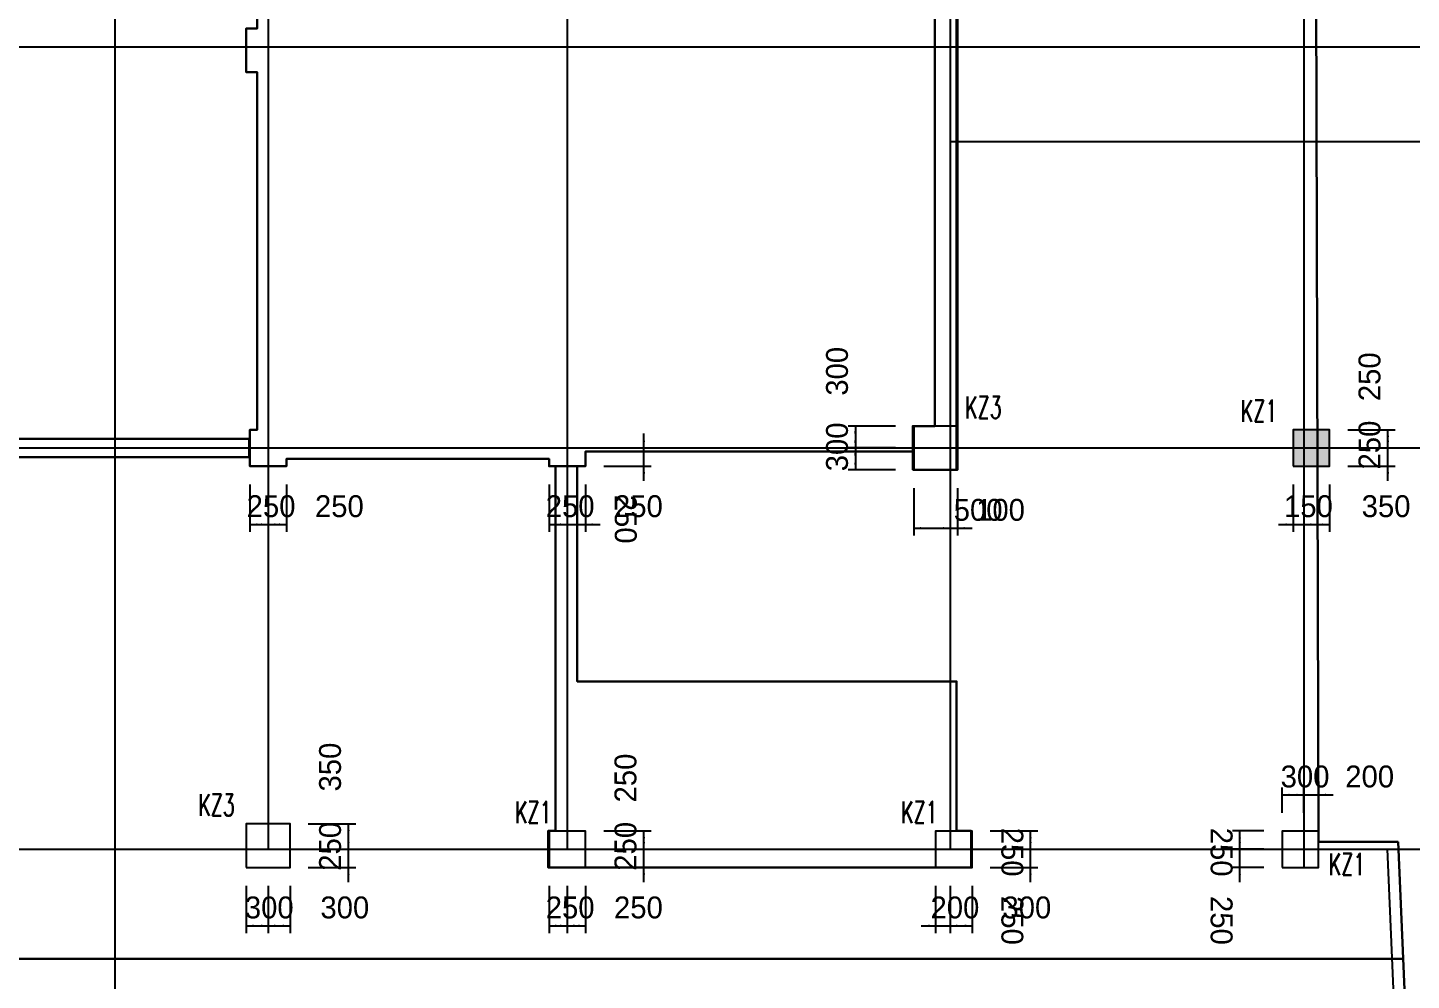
# Model space of a CAD drawing. Extents: x 387171 to 699106, y 11966 to 245688.
# Drawn here: x 639461 to 658430, y 194291 to 207349 of the extents above; entities that cross this region are included whole.
import ezdxf

# ---------------------------------------------------------------- set-up
doc = ezdxf.new("R2010")
doc.units = 0
doc.header["$LTSCALE"] = 100
doc.header["$MEASUREMENT"] = 0
for name, color, linetype in [('COLU', 7, 'Continuous'), ('DIM', 3, 'Continuous'), ('DOTE', 253, 'Continuous'), ('HATCH', 254, 'Continuous'), ('h后浇带', 51, 'Continuous'), ('NUM', 7, 'Continuous')]:
    doc.layers.add(name, color=color, linetype=linetype)
doc.styles.add('hztxt', font='hztxt')
doc.styles.get("Standard").update_dxf_attribs({"font": 'standard'})
doc.dimstyles.get("Standard").update_dxf_attribs({"dimtxt": 300, "dimasz": 100, "dimexe": 100, "dimexo": 250, "dimgap": 100, "dimtad": 0, "dimtoh": 1, "dimdec": 0, "dimdsep": 46, "dimcen": 0.09, "dimclrt": 7, "dimadec": 0, "dimazin": 0, "dimtfac": 1, "dimtdec": 4, "dimtofl": 0, "dimtmove": 0, "dimatfit": 3, "dimfxl": 1, "dimtolj": 1, "dimtzin": 0, "dimarcsym": 0})

# ---------------------------------------------------------------- blocks, each defined once
blk = doc.blocks.new('*D1918')
at = {"layer": 'DIM', "color": 0, "linetype": 'ByBlock', "lineweight": -2}
for p, q in [((642458, 195588), (642458, 194938)), ((642758, 195588), (642758, 194938)), ((642458, 195038), (642758, 195038))]:
    blk.add_line(p, q, dxfattribs=at)
for points in [[(642458, 195038), (642558, 195055), (642558, 195021)], [(642758, 195038), (642658, 195021), (642658, 195055)]]:
    blk.add_solid(points, dxfattribs=at)
at = {"layer": 'DIM', "color": 7, "linetype": 'Continuous', "lineweight": -2, "insert": (642773, 195288), "char_height": 300, "width": 566.67, "attachment_point": 5, "style": 'hztxt'}
blk.add_mtext('300', dxfattribs=at)
blk = doc.blocks.new('*D1467')
at = {"layer": 'DIM', "color": 0, "linetype": 'ByBlock', "lineweight": -2}
for p, q in [((642758, 195588), (642758, 194938)), ((643058, 195588), (643058, 194938)), ((642758, 195038), (643058, 195038))]:
    blk.add_line(p, q, dxfattribs=at)
for points in [[(642758, 195038), (642858, 195055), (642858, 195021)], [(643058, 195038), (642958, 195021), (642958, 195055)]]:
    blk.add_solid(points, dxfattribs=at)
at = {"layer": 'DIM', "color": 7, "linetype": 'Continuous', "lineweight": -2, "insert": (643809, 195288), "char_height": 300, "width": 566.67, "attachment_point": 5, "style": 'hztxt'}
blk.add_mtext('300', dxfattribs=at)
blk = doc.blocks.new('*D1044')
at = {"layer": 'DIM', "color": 0, "linetype": 'ByBlock', "lineweight": -2}
for p, q in [((643858, 195638), (643858, 196288)), ((643308, 196088), (643958, 196088)), ((643308, 195838), (643958, 195838))]:
    blk.add_line(p, q, dxfattribs=at)
for points in [[(643858, 196088), (643841, 196188), (643875, 196188)], [(643858, 195838), (643875, 195738), (643841, 195738)]]:
    blk.add_solid(points, dxfattribs=at)
at = {"layer": 'DIM', "color": 7, "linetype": 'Continuous', "lineweight": -2, "insert": (643608, 196128), "char_height": 300, "width": 566.67, "attachment_point": 5, "rotation": 90, "style": 'hztxt'}
blk.add_mtext('250', dxfattribs=at)
blk = doc.blocks.new('*D515')
at = {"layer": 'DIM', "color": 0, "linetype": 'ByBlock', "lineweight": -2}
for p, q in [((643308, 196438), (643958, 196438)), ((643858, 196088), (643858, 196438)), ((643308, 196088), (643958, 196088))]:
    blk.add_line(p, q, dxfattribs=at)
for points in [[(643858, 196438), (643875, 196338), (643841, 196338)], [(643858, 196088), (643841, 196188), (643875, 196188)]]:
    blk.add_solid(points, dxfattribs=at)
at = {"layer": 'DIM', "color": 7, "linetype": 'Continuous', "lineweight": -2, "insert": (643608, 197214), "char_height": 300, "width": 566.67, "attachment_point": 5, "rotation": 90, "style": 'hztxt'}
blk.add_mtext('350', dxfattribs=at)
blk = doc.blocks.new('*D2829')
at = {"layer": 'DIM', "color": 0, "linetype": 'ByBlock', "lineweight": -2}
for p, q in [((656658, 196588), (656658, 196933)), ((656958, 196588), (656958, 196933)), ((656658, 196833), (656958, 196833))]:
    blk.add_line(p, q, dxfattribs=at)
for points in [[(656658, 196833), (656758, 196849), (656758, 196816)], [(656958, 196833), (656858, 196816), (656858, 196849)]]:
    blk.add_solid(points, dxfattribs=at)
at = {"layer": 'DIM', "color": 7, "linetype": 'Continuous', "lineweight": -2, "insert": (656973, 197083), "char_height": 300, "width": 566.67, "attachment_point": 5, "style": 'hztxt'}
blk.add_mtext('300', dxfattribs=at)
blk = doc.blocks.new('*D2441')
at = {"layer": 'DIM', "color": 0, "linetype": 'ByBlock', "lineweight": -2}
for p, q in [((656958, 196588), (656958, 196933)), ((657158, 196588), (657158, 196933)), ((656758, 196833), (657358, 196833))]:
    blk.add_line(p, q, dxfattribs=at)
for points in [[(656958, 196833), (656858, 196816), (656858, 196849)], [(657158, 196833), (657258, 196849), (657258, 196816)]]:
    blk.add_solid(points, dxfattribs=at)
at = {"layer": 'DIM', "color": 7, "linetype": 'Continuous', "lineweight": -2, "insert": (657859, 197083), "char_height": 300, "width": 566.67, "attachment_point": 5, "style": 'hztxt'}
blk.add_mtext('200', dxfattribs=at)
blk = doc.blocks.new('*D2362')
at = {"layer": 'DIM', "color": 0, "linetype": 'ByBlock', "lineweight": -2}
for p, q in [((656077, 195638), (656077, 196288)), ((656408, 196088), (655977, 196088)), ((656408, 195838), (655977, 195838))]:
    blk.add_line(p, q, dxfattribs=at)
for points in [[(656077, 196088), (656061, 196188), (656094, 196188)], [(656077, 195838), (656094, 195738), (656061, 195738)]]:
    blk.add_solid(points, dxfattribs=at)
at = {"layer": 'DIM', "color": 7, "linetype": 'Continuous', "lineweight": -2, "insert": (655827, 195112), "char_height": 300, "width": 566.67, "attachment_point": 5, "rotation": 270, "style": 'hztxt'}
blk.add_mtext('250', dxfattribs=at)
blk = doc.blocks.new('*D1924')
at = {"layer": 'DIM', "color": 0, "linetype": 'ByBlock', "lineweight": -2}
for p, q in [((656408, 196338), (655977, 196338)), ((656077, 196088), (656077, 196338)), ((656408, 196088), (655977, 196088))]:
    blk.add_line(p, q, dxfattribs=at)
for points in [[(656077, 196338), (656094, 196238), (656061, 196238)], [(656077, 196088), (656061, 196188), (656094, 196188)]]:
    blk.add_solid(points, dxfattribs=at)
at = {"layer": 'DIM', "color": 7, "linetype": 'Continuous', "lineweight": -2, "insert": (655827, 196048), "char_height": 300, "width": 566.67, "attachment_point": 5, "rotation": 270, "style": 'hztxt'}
blk.add_mtext('250', dxfattribs=at)
blk = doc.blocks.new('*D1478')
at = {"layer": 'DIM', "color": 0, "linetype": 'ByBlock', "lineweight": -2}
for p, q in [((651908, 195588), (651908, 194938)), ((652108, 195588), (652108, 194938)), ((651708, 195038), (652308, 195038))]:
    blk.add_line(p, q, dxfattribs=at)
for points in [[(651908, 195038), (651808, 195021), (651808, 195055)], [(652108, 195038), (652208, 195055), (652208, 195021)]]:
    blk.add_solid(points, dxfattribs=at)
at = {"layer": 'DIM', "color": 7, "linetype": 'Continuous', "lineweight": -2, "insert": (652173, 195288), "char_height": 300, "width": 566.67, "attachment_point": 5, "style": 'hztxt'}
blk.add_mtext('200', dxfattribs=at)
blk = doc.blocks.new('*D1449')
at = {"layer": 'DIM', "color": 0, "linetype": 'ByBlock', "lineweight": -2}
for p, q in [((652108, 195588), (652108, 194938)), ((652408, 195588), (652408, 194938)), ((652108, 195038), (652408, 195038))]:
    blk.add_line(p, q, dxfattribs=at)
for points in [[(652108, 195038), (652208, 195055), (652208, 195021)], [(652408, 195038), (652308, 195021), (652308, 195055)]]:
    blk.add_solid(points, dxfattribs=at)
at = {"layer": 'DIM', "color": 7, "linetype": 'Continuous', "lineweight": -2, "insert": (653159, 195288), "char_height": 300, "width": 566.67, "attachment_point": 5, "style": 'hztxt'}
blk.add_mtext('300', dxfattribs=at)
blk = doc.blocks.new('*D969')
at = {"layer": 'DIM', "color": 0, "linetype": 'ByBlock', "lineweight": -2}
for p, q in [((653208, 195638), (653208, 196288)), ((652658, 196088), (653308, 196088)), ((652658, 195838), (653308, 195838))]:
    blk.add_line(p, q, dxfattribs=at)
for points in [[(653208, 196088), (653191, 196188), (653225, 196188)], [(653208, 195838), (653225, 195738), (653191, 195738)]]:
    blk.add_solid(points, dxfattribs=at)
at = {"layer": 'DIM', "color": 7, "linetype": 'Continuous', "lineweight": -2, "insert": (652958, 195112), "char_height": 300, "width": 566.67, "attachment_point": 5, "rotation": 270, "style": 'hztxt'}
blk.add_mtext('250', dxfattribs=at)
blk = doc.blocks.new('*D564')
at = {"layer": 'DIM', "color": 0, "linetype": 'ByBlock', "lineweight": -2}
for p, q in [((652658, 196338), (653308, 196338)), ((653208, 196088), (653208, 196338)), ((652658, 196088), (653308, 196088))]:
    blk.add_line(p, q, dxfattribs=at)
for points in [[(653208, 196338), (653225, 196238), (653191, 196238)], [(653208, 196088), (653191, 196188), (653225, 196188)]]:
    blk.add_solid(points, dxfattribs=at)
at = {"layer": 'DIM', "color": 7, "linetype": 'Continuous', "lineweight": -2, "insert": (652958, 196048), "char_height": 300, "width": 566.67, "attachment_point": 5, "rotation": 270, "style": 'hztxt'}
blk.add_mtext('250', dxfattribs=at)
blk = doc.blocks.new('*D487')
at = {"layer": 'DIM', "color": 0, "linetype": 'ByBlock', "lineweight": -2}
for p, q in [((646608, 195588), (646608, 194938)), ((646858, 195588), (646858, 194938)), ((646608, 195038), (646858, 195038))]:
    blk.add_line(p, q, dxfattribs=at)
for points in [[(646608, 195038), (646708, 195055), (646708, 195021)], [(646858, 195038), (646758, 195021), (646758, 195055)]]:
    blk.add_solid(points, dxfattribs=at)
at = {"layer": 'DIM', "color": 7, "linetype": 'Continuous', "lineweight": -2, "insert": (646898, 195288), "char_height": 300, "width": 566.67, "attachment_point": 5, "style": 'hztxt'}
blk.add_mtext('250', dxfattribs=at)
blk = doc.blocks.new('*D77')
at = {"layer": 'DIM', "color": 0, "linetype": 'ByBlock', "lineweight": -2}
for p, q in [((646858, 195588), (646858, 194938)), ((647108, 195588), (647108, 194938)), ((646858, 195038), (647108, 195038))]:
    blk.add_line(p, q, dxfattribs=at)
for points in [[(646858, 195038), (646958, 195055), (646958, 195021)], [(647108, 195038), (647008, 195021), (647008, 195055)]]:
    blk.add_solid(points, dxfattribs=at)
at = {"layer": 'DIM', "color": 7, "linetype": 'Continuous', "lineweight": -2, "insert": (647834, 195288), "char_height": 300, "width": 566.67, "attachment_point": 5, "style": 'hztxt'}
blk.add_mtext('250', dxfattribs=at)
blk = doc.blocks.new('*D2630')
at = {"layer": 'DIM', "color": 0, "linetype": 'ByBlock', "lineweight": -2}
for p, q in [((647908, 195638), (647908, 196288)), ((647358, 196088), (648008, 196088)), ((647358, 195838), (648008, 195838))]:
    blk.add_line(p, q, dxfattribs=at)
for points in [[(647908, 196088), (647891, 196188), (647925, 196188)], [(647908, 195838), (647925, 195738), (647891, 195738)]]:
    blk.add_solid(points, dxfattribs=at)
at = {"layer": 'DIM', "color": 7, "linetype": 'Continuous', "lineweight": -2, "insert": (647658, 196128), "char_height": 300, "width": 566.67, "attachment_point": 5, "rotation": 90, "style": 'hztxt'}
blk.add_mtext('250', dxfattribs=at)
blk = doc.blocks.new('*D2228')
at = {"layer": 'DIM', "color": 0, "linetype": 'ByBlock', "lineweight": -2}
for p, q in [((647358, 196338), (648008, 196338)), ((647908, 196088), (647908, 196338)), ((647358, 196088), (648008, 196088))]:
    blk.add_line(p, q, dxfattribs=at)
for points in [[(647908, 196338), (647925, 196238), (647891, 196238)], [(647908, 196088), (647891, 196188), (647925, 196188)]]:
    blk.add_solid(points, dxfattribs=at)
at = {"layer": 'DIM', "color": 7, "linetype": 'Continuous', "lineweight": -2, "insert": (647658, 197064), "char_height": 300, "width": 566.67, "attachment_point": 5, "rotation": 90, "style": 'hztxt'}
blk.add_mtext('250', dxfattribs=at)
blk = doc.blocks.new('*D2137')
at = {"layer": 'DIM', "color": 0, "linetype": 'ByBlock', "lineweight": -2}
for p, q in [((646608, 201088), (646608, 200438)), ((646858, 201088), (646858, 200438)), ((646608, 200538), (646858, 200538))]:
    blk.add_line(p, q, dxfattribs=at)
for points in [[(646608, 200538), (646708, 200555), (646708, 200521)], [(646858, 200538), (646758, 200521), (646758, 200555)]]:
    blk.add_solid(points, dxfattribs=at)
at = {"layer": 'DIM', "color": 7, "linetype": 'Continuous', "lineweight": -2, "insert": (646898, 200788), "char_height": 300, "width": 566.67, "attachment_point": 5, "style": 'hztxt'}
blk.add_mtext('250', dxfattribs=at)
blk = doc.blocks.new('*D1721')
at = {"layer": 'DIM', "color": 0, "linetype": 'ByBlock', "lineweight": -2}
for p, q in [((646858, 201088), (646858, 200438)), ((647108, 201088), (647108, 200438)), ((646658, 200538), (647308, 200538))]:
    blk.add_line(p, q, dxfattribs=at)
for points in [[(646858, 200538), (646758, 200521), (646758, 200555)], [(647108, 200538), (647208, 200555), (647208, 200521)]]:
    blk.add_solid(points, dxfattribs=at)
at = {"layer": 'DIM', "color": 7, "linetype": 'Continuous', "lineweight": -2, "insert": (647834, 200788), "char_height": 300, "width": 566.67, "attachment_point": 5, "style": 'hztxt'}
blk.add_mtext('250', dxfattribs=at)
blk = doc.blocks.new('*D1257')
at = {"layer": 'DIM', "color": 0, "linetype": 'ByBlock', "lineweight": -2}
for p, q in [((647908, 201138), (647908, 201788)), ((647358, 201588), (648008, 201588)), ((647358, 201338), (648008, 201338))]:
    blk.add_line(p, q, dxfattribs=at)
for points in [[(647908, 201588), (647891, 201688), (647925, 201688)], [(647908, 201338), (647925, 201238), (647891, 201238)]]:
    blk.add_solid(points, dxfattribs=at)
at = {"layer": 'DIM', "color": 7, "linetype": 'Continuous', "lineweight": -2, "insert": (647658, 200612), "char_height": 300, "width": 566.67, "attachment_point": 5, "rotation": 270, "style": 'hztxt'}
blk.add_mtext('250', dxfattribs=at)
blk = doc.blocks.new('*D747')
at = {"layer": 'DIM', "color": 0, "linetype": 'ByBlock', "lineweight": -2}
for p, q in [((651358, 201888), (650708, 201888)), ((650808, 201888), (650808, 201588)), ((651358, 201588), (650708, 201588))]:
    blk.add_line(p, q, dxfattribs=at)
for points in [[(650808, 201888), (650825, 201788), (650791, 201788)], [(650808, 201588), (650791, 201688), (650825, 201688)]]:
    blk.add_solid(points, dxfattribs=at)
at = {"layer": 'DIM', "color": 7, "linetype": 'Continuous', "lineweight": -2, "insert": (650558, 202639), "char_height": 300, "width": 566.67, "attachment_point": 5, "rotation": 90, "style": 'hztxt'}
blk.add_mtext('300', dxfattribs=at)
blk = doc.blocks.new('*D246')
at = {"layer": 'DIM', "color": 0, "linetype": 'ByBlock', "lineweight": -2}
for p, q in [((651358, 201588), (650708, 201588)), ((650808, 201588), (650808, 201288)), ((651358, 201288), (650708, 201288))]:
    blk.add_line(p, q, dxfattribs=at)
for points in [[(650808, 201588), (650825, 201488), (650791, 201488)], [(650808, 201288), (650791, 201388), (650825, 201388)]]:
    blk.add_solid(points, dxfattribs=at)
at = {"layer": 'DIM', "color": 7, "linetype": 'Continuous', "lineweight": -2, "insert": (650558, 201603), "char_height": 300, "width": 566.67, "attachment_point": 5, "rotation": 90, "style": 'hztxt'}
blk.add_mtext('300', dxfattribs=at)
blk = doc.blocks.new('*D2838')
at = {"layer": 'DIM', "color": 0, "linetype": 'ByBlock', "lineweight": -2}
for p, q in [((651608, 201038), (651608, 200388)), ((652108, 201038), (652108, 200388)), ((651608, 200488), (652108, 200488))]:
    blk.add_line(p, q, dxfattribs=at)
for points in [[(651608, 200488), (651708, 200505), (651708, 200471)], [(652108, 200488), (652008, 200471), (652008, 200505)]]:
    blk.add_solid(points, dxfattribs=at)
at = {"layer": 'DIM', "color": 7, "linetype": 'Continuous', "lineweight": -2, "insert": (652491, 200738), "char_height": 300, "width": 566.67, "attachment_point": 5, "style": 'hztxt'}
blk.add_mtext('500', dxfattribs=at)
blk = doc.blocks.new('*D2407')
at = {"layer": 'DIM', "color": 0, "linetype": 'ByBlock', "lineweight": -2}
for p, q in [((652108, 201038), (652108, 200388)), ((652208, 201038), (652208, 200388)), ((651908, 200488), (652408, 200488))]:
    blk.add_line(p, q, dxfattribs=at)
for points in [[(652108, 200488), (652008, 200471), (652008, 200505)], [(652208, 200488), (652308, 200505), (652308, 200471)]]:
    blk.add_solid(points, dxfattribs=at)
at = {"layer": 'DIM', "color": 7, "linetype": 'Continuous', "lineweight": -2, "insert": (652798, 200738), "char_height": 300, "width": 476.67, "attachment_point": 5, "style": 'hztxt'}
blk.add_mtext('100', dxfattribs=at)
blk = doc.blocks.new('*D2367')
at = {"layer": 'DIM', "color": 0, "linetype": 'ByBlock', "lineweight": -2}
for p, q in [((656808, 201088), (656808, 200438)), ((656958, 201088), (656958, 200438)), ((656608, 200538), (657158, 200538))]:
    blk.add_line(p, q, dxfattribs=at)
for points in [[(656808, 200538), (656708, 200521), (656708, 200555)], [(656958, 200538), (657058, 200555), (657058, 200521)]]:
    blk.add_solid(points, dxfattribs=at)
at = {"layer": 'DIM', "color": 7, "linetype": 'Continuous', "lineweight": -2, "insert": (657019, 200788), "char_height": 300, "width": 476.67, "attachment_point": 5, "style": 'hztxt'}
blk.add_mtext('150', dxfattribs=at)
blk = doc.blocks.new('*D1888')
at = {"layer": 'DIM', "color": 0, "linetype": 'ByBlock', "lineweight": -2}
for p, q in [((656958, 201088), (656958, 200438)), ((657308, 201088), (657308, 200438)), ((656958, 200538), (657308, 200538))]:
    blk.add_line(p, q, dxfattribs=at)
for points in [[(656958, 200538), (657058, 200555), (657058, 200521)], [(657308, 200538), (657208, 200521), (657208, 200555)]]:
    blk.add_solid(points, dxfattribs=at)
at = {"layer": 'DIM', "color": 7, "linetype": 'Continuous', "lineweight": -2, "insert": (658084, 200788), "char_height": 300, "width": 566.67, "attachment_point": 5, "style": 'hztxt'}
blk.add_mtext('350', dxfattribs=at)
blk = doc.blocks.new('*D1485')
at = {"layer": 'DIM', "color": 0, "linetype": 'ByBlock', "lineweight": -2}
for p, q in [((658108, 201138), (658108, 201788)), ((657558, 201588), (658208, 201588)), ((657558, 201338), (658208, 201338))]:
    blk.add_line(p, q, dxfattribs=at)
for points in [[(658108, 201588), (658091, 201688), (658125, 201688)], [(658108, 201338), (658125, 201238), (658091, 201238)]]:
    blk.add_solid(points, dxfattribs=at)
at = {"layer": 'DIM', "color": 7, "linetype": 'Continuous', "lineweight": -2, "insert": (657858, 201628), "char_height": 300, "width": 566.67, "attachment_point": 5, "rotation": 90, "style": 'hztxt'}
blk.add_mtext('250', dxfattribs=at)
blk = doc.blocks.new('*D1408')
at = {"layer": 'DIM', "color": 0, "linetype": 'ByBlock', "lineweight": -2}
for p, q in [((657558, 201838), (658208, 201838)), ((658108, 201588), (658108, 201838)), ((657558, 201588), (658208, 201588))]:
    blk.add_line(p, q, dxfattribs=at)
for points in [[(658108, 201838), (658125, 201738), (658091, 201738)], [(658108, 201588), (658091, 201688), (658125, 201688)]]:
    blk.add_solid(points, dxfattribs=at)
at = {"layer": 'DIM', "color": 7, "linetype": 'Continuous', "lineweight": -2, "insert": (657858, 202564), "char_height": 300, "width": 566.67, "attachment_point": 5, "rotation": 90, "style": 'hztxt'}
blk.add_mtext('250', dxfattribs=at)
blk = doc.blocks.new('*D2762')
at = {"layer": 'DIM', "color": 0, "linetype": 'ByBlock', "lineweight": -2}
for p, q in [((642508, 201088), (642508, 200438)), ((642758, 201088), (642758, 200438)), ((642508, 200538), (642758, 200538))]:
    blk.add_line(p, q, dxfattribs=at)
for points in [[(642508, 200538), (642608, 200555), (642608, 200521)], [(642758, 200538), (642658, 200521), (642658, 200555)]]:
    blk.add_solid(points, dxfattribs=at)
at = {"layer": 'DIM', "color": 7, "linetype": 'Continuous', "lineweight": -2, "insert": (642798, 200788), "char_height": 300, "width": 566.67, "attachment_point": 5, "style": 'hztxt'}
blk.add_mtext('250', dxfattribs=at)
blk = doc.blocks.new('*D2379')
at = {"layer": 'DIM', "color": 0, "linetype": 'ByBlock', "lineweight": -2}
for p, q in [((642758, 201088), (642758, 200438)), ((643008, 201088), (643008, 200438)), ((642758, 200538), (643008, 200538))]:
    blk.add_line(p, q, dxfattribs=at)
for points in [[(642758, 200538), (642858, 200555), (642858, 200521)], [(643008, 200538), (642908, 200521), (642908, 200555)]]:
    blk.add_solid(points, dxfattribs=at)
at = {"layer": 'DIM', "color": 7, "linetype": 'Continuous', "lineweight": -2, "insert": (643734, 200788), "char_height": 300, "width": 566.67, "attachment_point": 5, "style": 'hztxt'}
blk.add_mtext('250', dxfattribs=at)
blk = doc.blocks.new('后浇带现场')
at = {"color": 6, "lineweight": 30}
blk.add_lwpolyline([(775670, 730852), (815757, 730852), (815757, 721630), (841315, 721630)], dxfattribs=at)
at = {"layer": 'h后浇带', "color": 1}
blk.add_line((815757, 721630), (841315, 721630), dxfattribs=at)

msp = doc.modelspace()

# ---------------------------------------------------------------- hatches: boundary and pattern name
at = {"layer": 'HATCH'}
msp.add_hatch(color=256, dxfattribs=at).paths.add_polyline_path([(656808.1, 201337.9), (657308.1, 201337.9), (657308.1, 201837.9), (656808.1, 201837.9)], flags=0)

# ---------------------------------------------------------------- linework, layer by layer
at = {"color": 6, "lineweight": 30}
for points in [[(476181.3, 232428.8), (494258.1, 233154.4), (494258.1, 231537.9), (540808.1, 231537.9), (540808.1, 232387.9), (590208.1, 232387.9), (590208.1, 232187.9), (593108.1, 232187.9), (593108.1, 230737.9), (608058.1, 230737.9), (608058.1, 231687.9), (648158.1, 231687.9), (648158.1, 230737.9), (657058.1, 230737.9), (657158.1, 196187.9), (658248.2, 196187.9), (663075.9, 83077.9), (659946, 47787.8), (654318.1, 48286.9), (653832.2, 42808.4), (496133.5, 56794.9), (482757.4, 68610.1), (476181.3, 232428.8)], [(651895.3, 211038.9), (651595.3, 211038.9), (651595.3, 210438.9), (651895.3, 210438.9), (651895.3, 201888.9), (651595.3, 201888.9), (651596.1, 201288.9), (652195.3, 201288.9), (652195.2, 211038.9), (651595.3, 211038.9)], [(642495.3, 201463.9), (642495.3, 201713.9), (635045.3, 201713.9), (635045.3, 201888.9), (634445.3, 201888.9), (634445.3, 201288.9), (634620.3, 201288.9), (634620.3, 196438.9), (634445.3, 196438.9), (634445.3, 195838.9), (635045.3, 195838.9), (635045.3, 196438.9), (634870.3, 196438.9), (634870.3, 201288.9), (635045.3, 201288.9), (635045.3, 201463.9), (642495.3, 201463.9)], [(646995.3, 201338.9), (646695.3, 201338.9), (646695.3, 196338.9), (646595.3, 196338.9), (646595.3, 195838.9), (652395.3, 195838.9), (652395.3, 196338.9), (652195.3, 196338.9), (652195.3, 198388.9), (646995.3, 198388.9), (646995.3, 201338.9)]]:
    msp.add_lwpolyline(points, dxfattribs=at)
at = {"color": 4, "lineweight": 30}
msp.add_lwpolyline([(642358.1, 225037.9), (642358.1, 217337.9), (641908.1, 217337.9), (641908.1, 217037.9), (642408.1, 217037.9), (642408.1, 210437.9), (642608.1, 210437.9), (642608.1, 207337.9), (642458.1, 207337.9), (642458.1, 206737.9), (642608.1, 206737.9), (642608.1, 201837.9), (642508.1, 201837.9), (642508.1, 201337.9), (643008.1, 201337.9), (643008.1, 201437.9), (646608.1, 201437.9), (646608.1, 201337.9), (647108.1, 201337.9), (647108.1, 201537.9), (651608.1, 201537.9), (651608.8, 201287.9), (652208.1, 201287.9), (652207.8, 225137.9)], dxfattribs=at)
at = {"layer": 'COLU'}
for points in [[(652208.1, 201287.9), (652208.1, 201887.9), (651608.1, 201887.9), (651608.1, 201287.9)], [(656808.1, 201337.9), (657308.1, 201337.9), (657308.1, 201837.9), (656808.1, 201837.9)], [(642458.1, 195837.9), (643058.1, 195837.9), (643058.1, 196437.9), (642458.1, 196437.9)], [(646608.1, 195837.9), (647108.1, 195837.9), (647108.1, 196337.9), (646608.1, 196337.9)], [(651908.1, 195837.9), (652408.1, 195837.9), (652408.1, 196337.9), (651908.1, 196337.9)], [(656658.1, 195837.9), (657158.1, 195837.9), (657158.1, 196337.9), (656658.1, 196337.9)]]:
    msp.add_lwpolyline(points, close=True, dxfattribs=at)
at = {"layer": 'DOTE'}
for p, q in [((652108.1, 238913.1), (652108.1, 196087.9)), ((656958.1, 238913.1), (656958.1, 195837.9)), ((646858.1, 216772.8), (646858.1, 196087.9)), ((640658.1, 216289.7), (640658.1, 179087.9)), ((642758.1, 210537.9), (642758.1, 196087.9)), ((488958, 207087.9), (664518.6, 207087.9)), ((652108.1, 205787.9), (664661.7, 205787.9)), ((545881.1, 201587.9), (664518.6, 201587.9)), ((534043.3, 196087.9), (664518.6, 196087.9)), ((662925.6, 83081.3), (658102.3, 196087.9))]:
    msp.add_line(p, q, dxfattribs=at)

# ---------------------------------------------------------------- block references
at = {"color": 3, "lineweight": 30}
msp.add_blockref('后浇带现场', (-182998.7, -527042.1), dxfattribs=at)

# ---------------------------------------------------------------- texts
at = {"layer": 'NUM', "color": 200, "width": 0.7}
for s, p in [('KZ3', (652314.1, 201994)), ('KZ1', (656093.4, 201944)), ('KZ3', (641799.8, 196544)), ('KZ1', (646141.4, 196444)), ('KZ1', (651436, 196444)), ('KZ1', (657298, 195730.9))]:
    msp.add_text(s, height=300, dxfattribs=at).set_placement(p)

# ---------------------------------------------------------------- dimensions: what is measured, and where the dimension line sits
at = {"layer": 'DIM', "color": 200}
for p1, p2, distance, picture, middle in [((651608.1, 201887.9), (651608.1, 201587.9), -800, '*D747', (650558.1, 202106)), ((657308.1, 201587.9), (657308.1, 201837.9), -800, '*D1408', (657858.1, 202056)), ((651608.1, 201587.9), (651608.1, 201287.9), -800, '*D246', (650558.1, 201069.9)), ((657308.1, 201337.9), (657308.1, 201587.9), -800, '*D1485', (657858.1, 201119.9)), ((647108.1, 201337.9), (647108.1, 201587.9), -800, '*D1257', (647658.1, 201119.9)), ((642508.1, 201337.9), (642758.1, 201337.9), -800, '*D2762', (642290, 200787.9)), ((642758.1, 201337.9), (643008.1, 201337.9), -800, '*D2379', (643226.1, 200787.9)), ((646608.1, 201337.9), (646858.1, 201337.9), -800, '*D2137', (646390, 200787.9)), ((646858.1, 201337.9), (647108.1, 201337.9), -800, '*D1721', (647326.1, 200787.9)), ((651608.1, 201287.9), (652108.1, 201287.9), -800, '*D2838', (651858.1, 200737.9)), ((652108.1, 201287.9), (652208.1, 201287.9), -800, '*D2407', (652410, 200737.9)), ((656808.1, 201337.9), (656958.1, 201337.9), -800, '*D2367', (656606.1, 200787.9)), ((656958.1, 201337.9), (657308.1, 201337.9), -800, '*D1888', (657526.1, 200787.9)), ((643058.1, 196087.9), (643058.1, 196437.9), -800, '*D515', (643608.1, 196656)), ((647108.1, 196087.9), (647108.1, 196337.9), -800, '*D2228', (647658.1, 196556)), ((656658.1, 196337.9), (656958.1, 196337.9), 494.9, '*D2829', (656440, 197082.8)), ((656958.1, 196337.9), (657158.1, 196337.9), 494.9, '*D2441', (657376.1, 197082.8)), ((652408.1, 196087.9), (652408.1, 196337.9), -800, '*D564', (652958.1, 196556)), ((656658.1, 196087.9), (656658.1, 196337.9), 580.9, '*D1924', (655827.2, 196556)), ((643058.1, 195837.9), (643058.1, 196087.9), -800, '*D1044', (643608.1, 195619.9)), ((647108.1, 195837.9), (647108.1, 196087.9), -800, '*D2630', (647658.1, 195619.9)), ((652408.1, 195837.9), (652408.1, 196087.9), -800, '*D969', (652958.1, 195619.9)), ((656658.1, 195837.9), (656658.1, 196087.9), 580.9, '*D2362', (655827.2, 195619.9)), ((642458.1, 195837.9), (642758.1, 195837.9), -800, '*D1918', (642240, 195287.9)), ((642758.1, 195837.9), (643058.1, 195837.9), -800, '*D1467', (643276.1, 195287.9)), ((646608.1, 195837.9), (646858.1, 195837.9), -800, '*D487', (646390, 195287.9)), ((646858.1, 195837.9), (647108.1, 195837.9), -800, '*D77', (647326.1, 195287.9)), ((651908.1, 195837.9), (652108.1, 195837.9), -800, '*D1478', (651690, 195287.9)), ((652108.1, 195837.9), (652408.1, 195837.9), -800, '*D1449', (652626.1, 195287.9))]:
    dim = msp.add_aligned_dim(p1=p1, p2=p2, distance=distance, dimstyle='Standard', dxfattribs=at)
    dim.commit()
    dim.dimension.update_dxf_attribs({"geometry": picture, "text_midpoint": middle})

doc.saveas('drawing.dxf')
